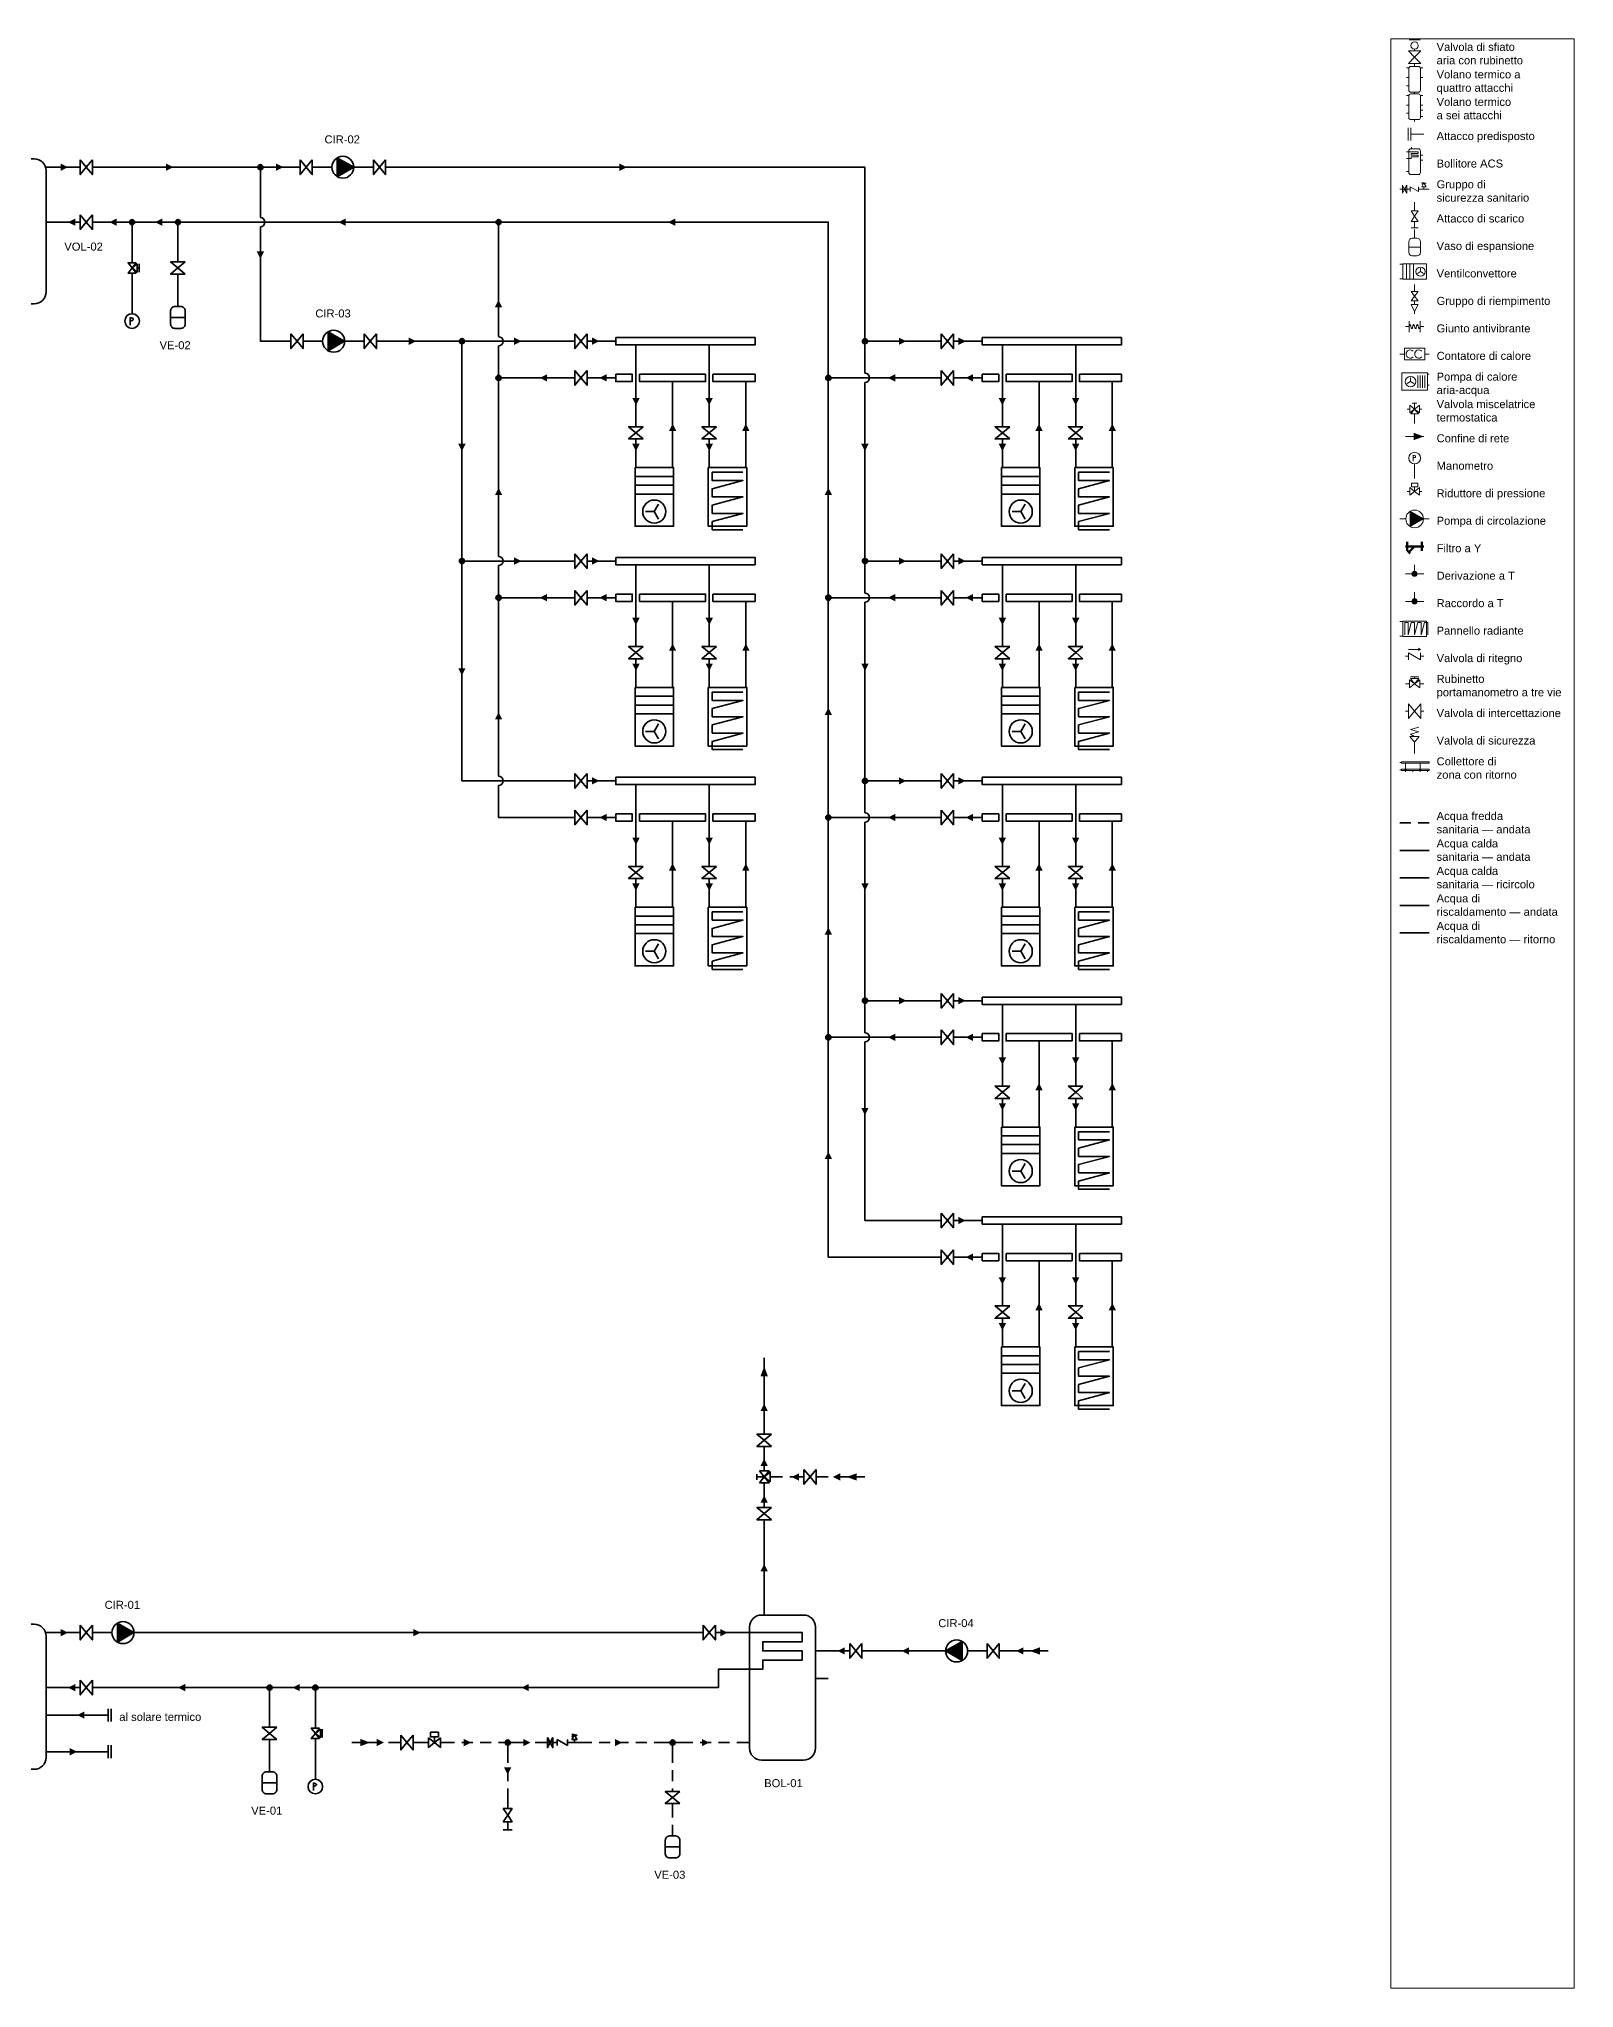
# Model space of a CAD drawing. Header units: millimetres. Extents: x 10 to 831, y 46 to 578.
# Drawn here: x 412 to 831, y 46 to 578 of the extents above; entities that cross this region are included whole.
import ezdxf

# ---------------------------------------------------------------- set-up
doc = ezdxf.new("R2010")
doc.units = ezdxf.units.MM
doc.linetypes.add('NOVEC_TRATTO_3_2', pattern=[5, 3, -2])
for name, color, linetype, lineweight in [('M-ANNO-IDEN', 7, 'Continuous', 18), ('M-ANNO-LEGN', 7, 'Continuous', 18), ('M-DIAG-EQPM', 7, 'Continuous', 35)]:
    doc.layers.add(name, color=color, linetype=linetype, lineweight=lineweight)
for name, color, linetype, lineweight, true_color in [('M-HWTR-RETN', 142, 'Continuous', 35, 0x2471a3), ('M-HWTR-SPLY', 22, 'Continuous', 35, 0xc0392b), ('P-DOMW-CPIP', 161, 'NOVEC_TRATTO_3_2', 35, 0x5dade2), ('P-DOMW-HPIP', 30, 'Continuous', 35, 0xd68910), ('P-DOMW-RPIP', 123, 'Continuous', 35, 0x58d68d)]:
    doc.layers.add(name, color=color, linetype=linetype, lineweight=lineweight, true_color=true_color)
doc.styles.add('NOVEC_ARIAL', font='arial.ttf')

# ---------------------------------------------------------------- blocks, each defined once
blk = doc.blocks.new('NoveC_FlowArrow')
h = blk.add_hatch(color=0)
h.dxf.hatch_style = 1
h.paths.add_polyline_path([(0, 0), (-2, 1), (-2, -1)])
blk = doc.blocks.new('NoveC_CappedConnection')
at = {"color": 0, "linetype": 'Continuous', "lineweight": -2}
for p, q in [((0.75, -0.75), (0.75, -4.25)), ((1.5, -0.75), (1.5, -4.25)), ((1.5, -2.5), (5, -2.5))]:
    blk.add_line(p, q, dxfattribs=at)
blk = doc.blocks.new('NoveC_NetworkBoundary')
at = {"color": 0, "linetype": 'Continuous', "lineweight": -2}
blk.add_line((0, -2.5), (5, -2.5), dxfattribs=at)
blk = doc.blocks.new('NoveC_ZoneManifoldPair')
at = {"color": 0, "linetype": 'Continuous', "lineweight": -2}
for p, q in [((0, -2.5), (2, -2.5)), ((7.5, -3.5), (7.5, -15)), ((27.5, -3.5), (27.5, -15)), ((0, -12.5), (2, -12.5)), ((17.5, -13.5), (17.5, -15)), ((37.5, -13.5), (37.5, -15))]:
    blk.add_line(p, q, dxfattribs=at)
for points in [[(2, -1.5), (40, -1.5), (40, -3.5), (2, -3.5)], [(2, -11.5), (6.5, -11.5), (6.5, -13.5), (2, -13.5)], [(8.5, -11.5), (26.5, -11.5), (26.5, -13.5), (8.5, -13.5)], [(28.5, -11.5), (40, -11.5), (40, -13.5), (28.5, -13.5)]]:
    blk.add_lwpolyline(points, close=True, dxfattribs=at)
blk = doc.blocks.new('NoveC_FanCoil')
at = {"color": 0, "linetype": 'Continuous', "lineweight": -2}
for p, q in [((0, -2.5), (2, -2.5)), ((4.4, -2.25), (4.4, -12.75)), ((6.8, -2.25), (6.8, -12.75)), ((9.2, -2.25), (9.2, -12.75)), ((14, -7.5), (14, -5.1375)), ((14, -7.5), (11.9525, -8.697)), ((14, -7.5), (16.0475, -8.697)), ((0, -12.5), (2, -12.5))]:
    blk.add_line(p, q, dxfattribs=at)
blk.add_lwpolyline([(2, -2.25), (18, -2.25), (18, -12.75), (2, -12.75)], close=True, dxfattribs=at)
blk.add_circle((14, -7.5), 3.15, dxfattribs=at)
blk = doc.blocks.new('NoveC_MixingValveThermostatic')
at = {"color": 0, "linetype": 'Continuous', "lineweight": -2}
for p, q in [((0, -5), (0.85, -5)), ((1.7, -3), (3.3, -3)), ((2.5, -5), (2.5, -3)), ((4.15, -5), (5, -5)), ((2.5, -6.65), (2.5, -10))]:
    blk.add_line(p, q, dxfattribs=at)
for points in [[(0.85, -3.68), (0.85, -6.32), (2.5, -5)], [(1.18, -6.65), (3.82, -6.65), (2.5, -5)], [(4.15, -3.68), (4.15, -6.32), (2.5, -5)]]:
    blk.add_lwpolyline(points, close=True, dxfattribs=at)
blk = doc.blocks.new('NoveC_UnderfloorPanel')
at = {"color": 0, "linetype": 'Continuous', "lineweight": -2}
for p, q in [((0, -2.5), (2, -2.5)), ((0, -12.5), (2, -12.5))]:
    blk.add_line(p, q, dxfattribs=at)
blk.add_lwpolyline([(2, -2.25), (18, -2.25), (18, -12.75), (2, -12.75)], close=True, dxfattribs=at)
blk.add_lwpolyline([(3.28, -11.7), (3.28, -3.3), (5.52, -3.3), (5.52, -11.7), (7.76, -3.3), (10, -3.3), (10, -11.7), (12.24, -3.3), (14.48, -3.3), (14.48, -11.7), (16.72, -3.3), (18.96, -3.3), (18.96, -11.7)], dxfattribs=at)
blk = doc.blocks.new('NoveC_TeeBranch')
at = {"linetype": 'Continuous', "lineweight": -2}
h = blk.add_hatch(color=0, dxfattribs=at)
h.dxf.hatch_style = 1
h.paths.add_polyline_path([(1.8, -2.5, 1), (3.2, -2.5, 1)])
at = {"color": 0, "linetype": 'Continuous', "lineweight": -2}
for p, q in [((2.5, 0), (2.5, -2.5)), ((0, -2.5), (5, -2.5))]:
    blk.add_line(p, q, dxfattribs=at)
blk.add_circle((2.5, -2.5), 0.7, dxfattribs=at)
blk = doc.blocks.new('NoveC_DrainConnection')
at = {"color": 0, "linetype": 'Continuous', "lineweight": -2}
for p, q in [((2.5, 0), (2.5, -3)), ((1.3, -8.8), (3.7, -8.8)), ((2.5, -6.6), (2.5, -8.8))]:
    blk.add_line(p, q, dxfattribs=at)
for points in [[(1.3, -3), (3.7, -3), (2.5, -4.8)], [(1.3, -6.6), (3.7, -6.6), (2.5, -4.8)]]:
    blk.add_lwpolyline(points, close=True, dxfattribs=at)
blk = doc.blocks.new('NoveC_ExpansionConnection')
at = {"color": 0, "linetype": 'Continuous', "lineweight": -2}
for p, q in [((2.5, 0), (2.5, -3)), ((0.5, -6), (4.5, -6))]:
    blk.add_line(p, q, dxfattribs=at)
blk.add_lwpolyline([(1.7, -3), (3.3, -3, -0.414214), (4.5, -4.2), (4.5, -7.8, -0.414214), (3.3, -9), (1.7, -9, -0.414214), (0.5, -7.8), (0.5, -4.2, -0.414214)], format="xyb", close=True, dxfattribs=at)
blk = doc.blocks.new('NoveC_DhwCylinder')
at = {"color": 0, "linetype": 'Continuous', "lineweight": -2}
for p, q in [((7.5, 0), (7.5, -2.7)), ((25, -12.5), (21.5, -12.5)), ((25, -20), (21.5, -20)), ((0, -37.5), (3.5, -37.5))]:
    blk.add_line(p, q, dxfattribs=at)
blk.add_lwpolyline([(6.74, -2.7), (18.26, -2.7, -0.414214), (21.5, -5.94), (21.5, -39.06, -0.414214), (18.26, -42.3), (6.74, -42.3, -0.414214), (3.5, -39.06), (3.5, -5.94, -0.414214)], format="xyb", close=True, dxfattribs=at)
blk.add_lwpolyline([(0, -7.5), (7.1, -7.5), (17.9, -7.5), (17.9, -10), (7.1, -10), (7.1, -12.5), (17.9, -12.5), (17.9, -15), (7.1, -15), (7.1, -17.5), (0, -17.5)], dxfattribs=at)
blk = doc.blocks.new('NoveC_BufferSixPort')
at = {"color": 0, "linetype": 'Continuous', "lineweight": -2}
for p, q in [((12.5, 0), (12.5, -2.7)), ((0, -5), (3.5, -5)), ((25, -5), (21.5, -5)), ((0, -20), (3.5, -20)), ((25, -20), (21.5, -20)), ((25, -27.5), (21.5, -27.5)), ((0, -32.5), (3.5, -32.5)), ((12.5, -45), (12.5, -42.3)), ((25, -37.5), (21.5, -37.5))]:
    blk.add_line(p, q, dxfattribs=at)
blk.add_lwpolyline([(6.74, -2.7), (18.26, -2.7, -0.414214), (21.5, -5.94), (21.5, -39.06, -0.414214), (18.26, -42.3), (6.74, -42.3, -0.414214), (3.5, -39.06), (3.5, -5.94, -0.414214)], format="xyb", close=True, dxfattribs=at)
blk = doc.blocks.new('NoveC_BufferFourPort')
at = {"color": 0, "linetype": 'Continuous', "lineweight": -2}
for p, q in [((12.5, 0), (12.5, -2.7)), ((0, -5), (3.5, -5)), ((25, -5), (21.5, -5)), ((0, -20), (3.5, -20)), ((25, -20), (21.5, -20)), ((0, -32.5), (3.5, -32.5)), ((12.5, -45), (12.5, -42.3))]:
    blk.add_line(p, q, dxfattribs=at)
blk.add_lwpolyline([(6.74, -2.7), (18.26, -2.7, -0.414214), (21.5, -5.94), (21.5, -39.06, -0.414214), (18.26, -42.3), (6.74, -42.3, -0.414214), (3.5, -39.06), (3.5, -5.94, -0.414214)], format="xyb", close=True, dxfattribs=at)
blk = doc.blocks.new('NoveC_PressureGauge')
at = {"color": 0, "linetype": 'Continuous', "lineweight": -2}
blk.add_line((2.5, -10), (2.5, -5), dxfattribs=at)
blk.add_circle((2.5, -3), 2, dxfattribs=at)
blk = doc.blocks.new('NoveC_PressureGauge_Lettera')
at = {"color": 0, "linetype": 'Continuous', "lineweight": -2}
blk.add_line((-0.5, 1), (-0.5, -1.1), dxfattribs=at)
blk.add_lwpolyline([(-0.5, 1), (-0.24, 0.92), (-0.03, 0.83), (0.14, 0.75), (0.26, 0.67), (0.33, 0.58), (0.35, 0.5), (0.33, 0.42), (0.26, 0.33), (0.14, 0.25), (-0.03, 0.17), (-0.24, 0.08), (-0.5, 0)], dxfattribs=at)
blk = doc.blocks.new('NoveC_TeeJunction')
at = {"linetype": 'Continuous', "lineweight": -2}
h = blk.add_hatch(color=0, dxfattribs=at)
h.dxf.hatch_style = 1
h.paths.add_polyline_path([(1.8, -2.5, 1), (3.2, -2.5, 1)])
at = {"color": 0, "linetype": 'Continuous', "lineweight": -2}
for p, q in [((2.5, 0), (2.5, -2.5)), ((0, -2.5), (5, -2.5))]:
    blk.add_line(p, q, dxfattribs=at)
blk.add_circle((2.5, -2.5), 0.7, dxfattribs=at)
blk = doc.blocks.new('NoveC_ValveIsolation')
at = {"color": 0, "linetype": 'Continuous', "lineweight": -2}
for p, q in [((0, -2.5), (0.8333, -2.5)), ((4.1667, -2.5), (5, -2.5))]:
    blk.add_line(p, q, dxfattribs=at)
for points in [[(0.8333, -0.5), (0.8333, -4.5), (2.5, -2.5)], [(4.1667, -0.5), (4.1667, -4.5), (2.5, -2.5)]]:
    blk.add_lwpolyline(points, close=True, dxfattribs=at)
blk = doc.blocks.new('NoveC_ValveGaugeCock3way')
at = {"color": 0, "linetype": 'Continuous', "lineweight": -2}
for p, q in [((0, -2.5), (1.1, -2.5)), ((1.38, -0.6), (3.62, -0.6)), ((2.5, -1.1), (2.5, -0.6)), ((3.9, -2.5), (5, -2.5))]:
    blk.add_line(p, q, dxfattribs=at)
for points in [[(1.1, -1.38), (1.1, -3.62), (2.5, -2.5)], [(1.38, -1.1), (3.62, -1.1), (2.5, -2.5)], [(3.9, -1.38), (3.9, -3.62), (2.5, -2.5)]]:
    blk.add_lwpolyline(points, close=True, dxfattribs=at)
blk = doc.blocks.new('NoveC_PumpCirculator')
at = {"linetype": 'Continuous', "lineweight": -2}
h = blk.add_hatch(color=0, dxfattribs=at)
h.dxf.hatch_style = 1
h.paths.add_polyline_path([(3.5, -2.402), (3.5, -7.598), (8, -5)])
at = {"color": 0, "linetype": 'Continuous', "lineweight": -2}
for p, q in [((0, -5), (2, -5)), ((8, -5), (10, -5))]:
    blk.add_line(p, q, dxfattribs=at)
blk.add_lwpolyline([(3.5, -2.402), (3.5, -7.598), (8, -5)], close=True, dxfattribs=at)
blk.add_circle((5, -5), 3, dxfattribs=at)
blk = doc.blocks.new('NoveC_PressureReducer')
at = {"color": 0, "linetype": 'Continuous', "lineweight": -2}
for p, q in [((0, -5), (0.85, -5)), ((2.5, -5), (2.5, -3.4)), ((4.15, -5), (5, -5))]:
    blk.add_line(p, q, dxfattribs=at)
for points in [[(0.85, -3.68), (0.85, -6.32), (2.5, -5)], [(1.4, -2.2), (3.6, -2.2), (3.6, -3.4), (1.4, -3.4)], [(4.15, -3.68), (4.15, -6.32), (2.5, -5)]]:
    blk.add_lwpolyline(points, close=True, dxfattribs=at)
blk = doc.blocks.new('NoveC_DhwSafetyGroup')
at = {"color": 0, "linetype": 'Continuous', "lineweight": -2}
for p, q in [((0, -2.5), (3.5, -2.5)), ((3.5, -1.66), (3.5, -3.34)), ((3.5, -1.66), (6.3, -3.34)), ((6.3, -1.66), (6.3, -3.34)), ((6.3, -2.5), (10, -2.5)), ((8.2, -2.5), (8.2, -1.7))]:
    blk.add_line(p, q, dxfattribs=at)
for points in [[(0.9, -1.1), (0.9, -3.9), (1.6, -2.5)], [(2.3, -1.1), (2.3, -3.9), (1.6, -2.5)], [(7.5, -1.7), (8.9, -1.7), (8.2, -0.3)]]:
    blk.add_lwpolyline(points, close=True, dxfattribs=at)
blk.add_lwpolyline([(8.2, -0.3), (7.5, -0.8), (8.9, -0.5), (7.5, -0.2)], dxfattribs=at)
blk = doc.blocks.new('NoveC_AirVentWithValve')
at = {"color": 0, "linetype": 'Continuous', "lineweight": -2}
for p, q in [((1, -0.525), (4, -0.525)), ((2.5, -3.05), (2.5, -3.525)), ((2.5, -6.975), (2.5, -7.5))]:
    blk.add_line(p, q, dxfattribs=at)
for points in [[(0.8333, -3.525), (4.1667, -3.525), (2.5, -5.25)], [(0.8333, -6.975), (4.1667, -6.975), (2.5, -5.25)]]:
    blk.add_lwpolyline(points, close=True, dxfattribs=at)
blk.add_circle((2.5, -2.05), 1, dxfattribs=at)
blk = doc.blocks.new('NoveC_FillingUnit')
at = {"color": 0, "linetype": 'Continuous', "lineweight": -2}
for p, q in [((2.5, 0), (2.5, -2.4)), ((2.5, -5.6), (2.5, -6.8)), ((2.5, -9.2), (2.5, -10))]:
    blk.add_line(p, q, dxfattribs=at)
for points in [[(1.3, -2.4), (3.7, -2.4), (2.5, -4)], [(1.3, -5.6), (3.7, -5.6), (2.5, -4)], [(1.3, -6.8), (3.7, -6.8), (2.5, -9.2)]]:
    blk.add_lwpolyline(points, close=True, dxfattribs=at)
blk = doc.blocks.new('NoveC_FlexibleJoint')
at = {"color": 0, "linetype": 'Continuous', "lineweight": -2}
for p, q in [((0, -2.5), (1, -2.5)), ((1, -1), (1, -4)), ((4, -1), (4, -4)), ((4, -2.5), (5, -2.5))]:
    blk.add_line(p, q, dxfattribs=at)
blk.add_lwpolyline([(1, -2.5), (1.04, -2.33), (1.08, -2.19), (1.12, -2.09), (1.17, -2.01), (1.21, -1.97), (1.25, -1.95), (1.29, -1.97), (1.33, -2.01), (1.38, -2.09), (1.42, -2.19), (1.46, -2.33), (1.5, -2.5), (1.54, -2.67), (1.58, -2.81), (1.62, -2.91), (1.67, -2.99), (1.71, -3.03), (1.75, -3.05), (1.79, -3.03), (1.83, -2.99), (1.88, -2.91), (1.92, -2.81), (1.96, -2.67), (2, -2.5), (2.04, -2.33), (2.08, -2.19), (2.12, -2.09), (2.17, -2.01), (2.21, -1.97), (2.25, -1.95), (2.29, -1.97), (2.33, -2.01), (2.38, -2.09), (2.42, -2.19), (2.46, -2.33), (2.5, -2.5), (2.54, -2.67), (2.58, -2.81), (2.62, -2.91), (2.67, -2.99), (2.71, -3.03), (2.75, -3.05), (2.79, -3.03), (2.83, -2.99), (2.88, -2.91), (2.92, -2.81), (2.96, -2.67), (3, -2.5), (3.04, -2.33), (3.08, -2.19), (3.12, -2.09), (3.17, -2.01), (3.21, -1.97), (3.25, -1.95), (3.29, -1.97), (3.33, -2.01), (3.38, -2.09), (3.42, -2.19), (3.46, -2.33), (3.5, -2.5), (3.54, -2.67), (3.58, -2.81), (3.62, -2.91), (3.67, -2.99), (3.71, -3.03), (3.75, -3.05), (3.79, -3.03), (3.83, -2.99), (3.88, -2.91), (3.92, -2.81), (3.96, -2.67), (4, -2.5)], dxfattribs=at)
blk = doc.blocks.new('NoveC_HeatMeter')
at = {"color": 0, "linetype": 'Continuous', "lineweight": -2}
for p, q in [((0, -2.5), (1.5, -2.5)), ((8.5, -2.5), (10, -2.5))]:
    blk.add_line(p, q, dxfattribs=at)
blk.add_lwpolyline([(1.5, -0.5), (8.5, -0.5), (8.5, -4.5), (1.5, -4.5)], close=True, dxfattribs=at)
blk = doc.blocks.new('NoveC_HeatMeter_Sigla')
at = {"color": 0, "linetype": 'Continuous', "lineweight": -2}
for points in [[(-0.49, 0.98, 2.448775), (-0.49, -0.98)], [(2.45, 0.98, 2.448775), (2.45, -0.98)]]:
    blk.add_lwpolyline(points, format="xyb", dxfattribs=at)
blk = doc.blocks.new('NoveC_HeatPumpAirWater')
at = {"color": 0, "linetype": 'Continuous', "lineweight": -2}
for p, q in [((14.368, -15), (9.688, -17.736)), ((14.368, -15), (14.368, -9.6)), ((14.368, -15), (19.048, -17.736)), ((24.224, -6.6), (24.224, -23.4)), ((27.392, -6.6), (27.392, -23.4)), ((30.56, -6.6), (30.56, -23.4)), ((33.728, -6.6), (33.728, -23.4)), ((40, -5), (37.6, -5)), ((40, -20), (37.6, -20))]:
    blk.add_line(p, q, dxfattribs=at)
blk.add_lwpolyline([(2.4, -3), (37.6, -3), (37.6, -27), (2.4, -27)], close=True, dxfattribs=at)
blk.add_circle((14.368, -15), 7.2, dxfattribs=at)
blk = doc.blocks.new('NoveC_Strainer')
at = {"color": 0, "linetype": 'Continuous', "lineweight": -2}
for p, q in [((0, -2.5), (5, -2.5)), ((0.5, -1.25), (0.5, -3.75)), ((0.5464, -3.7464), (1.2536, -4.4536)), ((2.5, -2.5), (0.9, -4.1)), ((4.5, -1.25), (4.5, -3.75))]:
    blk.add_line(p, q, dxfattribs=at)
blk = doc.blocks.new('NoveC_ValveCheck')
at = {"color": 0, "linetype": 'Continuous', "lineweight": -2}
for p, q in [((0, -2.5), (0.85, -2.5)), ((0.85, -0.6), (4.15, -0.6)), ((0.85, -1.51), (0.85, -3.49)), ((0.85, -1.51), (4.15, -3.49)), ((4.15, -0.6), (3.55, -0.3)), ((4.15, -0.6), (3.55, -0.9)), ((4.15, -1.51), (4.15, -3.49)), ((4.15, -2.5), (5, -2.5))]:
    blk.add_line(p, q, dxfattribs=at)
blk = doc.blocks.new('NoveC_ValveSafety')
at = {"color": 0, "linetype": 'Continuous', "lineweight": -2}
blk.add_line((2.5, -10), (2.5, -6.2), dxfattribs=at)
blk.add_lwpolyline([(0.9, -4.2), (4.1, -4.2), (2.5, -6.2)], close=True, dxfattribs=at)
blk.add_lwpolyline([(2.5, -4.2), (1.1, -3.4), (3.9, -2.6), (1.1, -1.8), (3.9, -1)], dxfattribs=at)

msp = doc.modelspace()

# ---------------------------------------------------------------- linework, layer by layer
at = {"layer": 'M-ANNO-LEGN', "color": 161, "linetype": 'NOVEC_TRATTO_3_2', "lineweight": 35, "true_color": 0x5dade2}
msp.add_line((783.5, 364), (791.5, 364), dxfattribs=at)
at = {"layer": 'M-ANNO-LEGN', "color": 30, "linetype": 'Continuous', "lineweight": 35, "true_color": 0xd68910}
msp.add_line((783.5, 356.5), (791.5, 356.5), dxfattribs=at)
at = {"layer": 'M-ANNO-LEGN', "color": 123, "linetype": 'Continuous', "lineweight": 35, "true_color": 0x58d68d}
msp.add_line((783.5, 349), (791.5, 349), dxfattribs=at)
at = {"layer": 'M-ANNO-LEGN', "color": 22, "linetype": 'Continuous', "lineweight": 35, "true_color": 0xc0392b}
msp.add_line((783.5, 341.5), (791.5, 341.5), dxfattribs=at)
at = {"layer": 'M-ANNO-LEGN', "color": 142, "linetype": 'Continuous', "lineweight": 35, "true_color": 0x2471a3}
msp.add_line((783.5, 334), (791.5, 334), dxfattribs=at)
at = {"layer": 'M-ANNO-LEGN'}
msp.add_lwpolyline([(781, 578), (831, 578), (831, 46), (781, 46)], close=True, dxfattribs=at)
at = {"layer": 'M-HWTR-RETN', "flags": 128}
for points in [[(422.5, 528), (417.5, 528)], [(435, 528), (427.5, 528)], [(447.5, 528), (440, 528)], [(535, 528), (452.5, 528)], [(627.5, 488), (627.5, 528), (540, 528)], [(437.5, 525.5), (437.5, 518)], [(450, 525.5), (450, 518)], [(537.5, 496.75), (537.5, 525.5)], [(437.5, 513), (437.5, 508)], [(450, 513), (450, 508)], [(537.5, 488), (537.5, 494.25)], [(557.5, 485.5), (540, 485.5)], [(567.5, 485.5), (562.5, 485.5)], [(657.5, 485.5), (630, 485.5)], [(667.5, 485.5), (662.5, 485.5)], [(537.5, 436.75), (537.5, 483)], [(585, 463), (585, 483)], [(605, 463), (605, 483)], [(627.5, 428), (627.5, 483)], [(685, 463), (685, 483)], [(705, 463), (705, 483)], [(537.5, 428), (537.5, 434.25)], [(537.5, 376.75), (537.5, 423)], [(557.5, 425.5), (540, 425.5)], [(567.5, 425.5), (562.5, 425.5)], [(585, 403), (585, 423)], [(605, 403), (605, 423)], [(627.5, 368), (627.5, 423)], [(657.5, 425.5), (630, 425.5)], [(667.5, 425.5), (662.5, 425.5)], [(685, 403), (685, 423)], [(705, 403), (705, 423)], [(557.5, 365.5), (537.5, 365.5), (537.5, 374.25)], [(567.5, 365.5), (562.5, 365.5)], [(585, 343), (585, 363)], [(605, 343), (605, 363)], [(627.5, 308), (627.5, 363)], [(657.5, 365.5), (630, 365.5)], [(667.5, 365.5), (662.5, 365.5)], [(685, 343), (685, 363)], [(705, 343), (705, 363)], [(657.5, 305.5), (630, 305.5)], [(667.5, 305.5), (662.5, 305.5)], [(657.5, 245.5), (627.5, 245.5), (627.5, 303)], [(685, 283), (685, 303)], [(705, 283), (705, 303)], [(667.5, 245.5), (662.5, 245.5)], [(685, 223), (685, 243)], [(705, 223), (705, 243)], [(602.5, 133), (597.5, 133), (597.5, 128), (490, 128)], [(422.5, 128), (417.5, 128)], [(472.5, 128), (427.5, 128)], [(485, 128), (477.5, 128)], [(475, 125.5), (475, 118)], [(487.5, 125.5), (487.5, 118)], [(475, 113), (475, 108)], [(487.5, 113), (487.5, 108)], [(417.5, 110.5), (427.5, 110.5)]]:
    msp.add_lwpolyline(points, dxfattribs=at)
at = {"layer": 'M-HWTR-RETN', "linetype": 'Continuous'}
for centre in [(537.5, 495.5), (537.5, 435.5), (537.5, 375.5)]:
    msp.add_arc(centre, 1.25, 270, 90, dxfattribs=at)
at = {"layer": 'M-HWTR-SPLY', "flags": 128}
for points in [[(417.5, 543), (422.5, 543)], [(427.5, 543), (470, 543)], [(475, 543), (482.5, 543)], [(487.5, 543), (490, 543)], [(500, 543), (502.5, 543)], [(507.5, 543), (637.5, 543), (637.5, 498)], [(472.5, 540.5), (472.5, 529.25)], [(472.5, 526.75), (472.5, 495.5), (480, 495.5)], [(485, 495.5), (487.5, 495.5)], [(497.5, 495.5), (500, 495.5)], [(505, 495.5), (525, 495.5)], [(530, 495.5), (557.5, 495.5)], [(562.5, 495.5), (567.5, 495.5)], [(640, 495.5), (657.5, 495.5)], [(662.5, 495.5), (667.5, 495.5)], [(527.5, 493), (527.5, 438)], [(637.5, 493), (637.5, 486.75)], [(637.5, 484.25), (637.5, 438)], [(575, 483), (575, 473)], [(595, 483), (595, 473)], [(675, 483), (675, 473)], [(695, 483), (695, 473)], [(575, 468), (575, 463)], [(595, 468), (595, 463)], [(675, 468), (675, 463)], [(695, 468), (695, 463)], [(527.5, 433), (527.5, 375.5), (557.5, 375.5)], [(530, 435.5), (557.5, 435.5)], [(562.5, 435.5), (567.5, 435.5)], [(637.5, 433), (637.5, 426.75)], [(640, 435.5), (657.5, 435.5)], [(662.5, 435.5), (667.5, 435.5)], [(575, 423), (575, 413)], [(595, 423), (595, 413)], [(637.5, 424.25), (637.5, 378)], [(675, 423), (675, 413)], [(695, 423), (695, 413)], [(575, 408), (575, 403)], [(595, 408), (595, 403)], [(675, 408), (675, 403)], [(695, 408), (695, 403)], [(562.5, 375.5), (567.5, 375.5)], [(637.5, 373), (637.5, 366.75)], [(640, 375.5), (657.5, 375.5)], [(662.5, 375.5), (667.5, 375.5)], [(575, 363), (575, 353)], [(595, 363), (595, 353)], [(637.5, 364.25), (637.5, 318)], [(675, 363), (675, 353)], [(695, 363), (695, 353)], [(575, 348), (575, 343)], [(595, 348), (595, 343)], [(675, 348), (675, 343)], [(695, 348), (695, 343)], [(640, 315.5), (657.5, 315.5)], [(662.5, 315.5), (667.5, 315.5)], [(637.5, 313), (637.5, 306.75)], [(637.5, 304.25), (637.5, 255.5), (657.5, 255.5)], [(675, 303), (675, 293)], [(695, 303), (695, 293)], [(675, 288), (675, 283)], [(695, 288), (695, 283)], [(662.5, 255.5), (667.5, 255.5)], [(675, 243), (675, 233)], [(695, 243), (695, 233)], [(675, 228), (675, 223)], [(695, 228), (695, 223)], [(417.5, 143), (422.5, 143)], [(427.5, 143), (430, 143)], [(440, 143), (592.5, 143)], [(597.5, 143), (602.5, 143)], [(427.5, 120.5), (417.5, 120.5)]]:
    msp.add_lwpolyline(points, dxfattribs=at)
at = {"layer": 'M-HWTR-SPLY', "linetype": 'Continuous'}
for centre in [(472.5, 528), (637.5, 485.5), (637.5, 425.5), (637.5, 365.5), (637.5, 305.5)]:
    msp.add_arc(centre, 1.25, 270, 90, dxfattribs=at)
at = {"layer": 'P-DOMW-CPIP', "flags": 128}
for points in [[(620, 185.5), (615, 185.5)], [(632.5, 185.5), (625, 185.5)], [(502.5, 113), (510, 113)], [(515, 113), (517.5, 113)], [(522.5, 113), (537.5, 113)], [(542.5, 113), (550, 113)], [(560, 113), (582.5, 113)], [(587.5, 113), (602.5, 113)], [(540, 110.5), (540, 98)], [(585, 110.5), (585, 100.5)], [(585, 95.5), (585, 90.5)]]:
    msp.add_lwpolyline(points, dxfattribs=at)
at = {"layer": 'P-DOMW-HPIP', "flags": 128}
for points in [[(610, 198), (610, 213)], [(610, 188), (610, 193)], [(610, 178), (610, 183)], [(610, 150.5), (610, 173)]]:
    msp.add_lwpolyline(points, dxfattribs=at)
at = {"layer": 'P-DOMW-RPIP', "flags": 128}
for points in [[(632.5, 138), (627.5, 138)], [(657.5, 138), (637.5, 138)], [(670, 138), (667.5, 138)], [(682.5, 138), (675, 138)]]:
    msp.add_lwpolyline(points, dxfattribs=at)

# ---------------------------------------------------------------- block references
at = {"layer": 'M-ANNO-LEGN', "lineweight": 18}
for name, p in [('NoveC_AirVentWithValve', (785, 578.25)), ('NoveC_CappedConnection', (785, 554.5)), ('NoveC_FlexibleJoint', (785, 502)), ('NoveC_NetworkBoundary', (785, 472)), ('NoveC_TeeBranch', (785, 434.5)), ('NoveC_TeeJunction', (785, 427)), ('NoveC_ValveCheck', (785, 412)), ('NoveC_ValveGaugeCock3way', (785, 404.5)), ('NoveC_ValveIsolation', (785, 397))]:
    msp.add_blockref(name, p, dxfattribs=at)
for name, p, xscale, yscale in [('NoveC_BufferFourPort', (785.27778, 571), 0.17777777777777778, 0.17777777777777778), ('NoveC_BufferSixPort', (785.27778, 563.5), 0.17777777777777778, 0.17777777777777778), ('NoveC_DhwCylinder', (785.27778, 548.5), 0.17777777777777778, 0.17777777777777778), ('NoveC_DhwSafetyGroup', (783.5, 539), 0.8, 0.8), ('NoveC_DrainConnection', (785.5, 533.5), 0.8, 0.8), ('NoveC_ExpansionConnection', (785.5, 526), 0.8, 0.8), ('NoveC_FanCoil', (783.5, 517.5), 0.4, 0.4), ('NoveC_FillingUnit', (785.5, 511), 0.8, 0.8), ('NoveC_HeatMeter', (783.5, 494), 0.8, 0.8), ('NoveC_HeatMeter_Sigla', (787.5, 492), 0.8, 0.8), ('NoveC_HeatPumpAirWater', (783.5, 487.5), 0.2, 0.2), ('NoveC_MixingValveThermostatic', (785.5, 481), 0.8, 0.8), ('NoveC_PressureGauge', (785.5, 466), 0.8, 0.8), ('NoveC_PressureGauge_Lettera', (787.5, 463.6), 0.8, 0.8), ('NoveC_PressureReducer', (785.5, 458.5), 0.8, 0.8), ('NoveC_PumpCirculator', (783.5, 451), 0.8, 0.8), ('NoveC_UnderfloorPanel', (783.5, 420), 0.4, 0.4), ('NoveC_ValveSafety', (785.5, 391), 0.8, 0.8), ('NoveC_ZoneManifoldPair', (783.5, 381), 0.2, 0.2)]:
    msp.add_blockref(name, p, dxfattribs=dict(at, xscale=xscale, yscale=yscale))
at = {"layer": 'M-ANNO-LEGN', "lineweight": 50}
msp.add_blockref('NoveC_Strainer', (785, 442), dxfattribs=at)
at = {"layer": 'M-DIAG-EQPM'}
for name, p in [('NoveC_BufferFourPort', (392.5, 548)), ('NoveC_ValveIsolation', (422.5, 545.5)), ('NoveC_ValveIsolation', (482.5, 545.5)), ('NoveC_PumpCirculator', (490, 548)), ('NoveC_ValveIsolation', (502.5, 545.5)), ('NoveC_ValveIsolation', (422.5, 530.5)), ('NoveC_ExpansionConnection', (447.5, 508)), ('NoveC_PressureGauge_Lettera', (437.5, 501)), ('NoveC_ValveIsolation', (480, 498)), ('NoveC_PumpCirculator', (487.5, 500.5)), ('NoveC_ValveIsolation', (500, 498)), ('NoveC_ValveIsolation', (557.5, 498)), ('NoveC_ZoneManifoldPair', (567.5, 498)), ('NoveC_ValveIsolation', (657.5, 498)), ('NoveC_ZoneManifoldPair', (667.5, 498)), ('NoveC_ValveIsolation', (557.5, 488)), ('NoveC_ValveIsolation', (657.5, 488)), ('NoveC_ValveIsolation', (557.5, 438)), ('NoveC_ZoneManifoldPair', (567.5, 438)), ('NoveC_ValveIsolation', (657.5, 438)), ('NoveC_ZoneManifoldPair', (667.5, 438)), ('NoveC_ValveIsolation', (557.5, 428)), ('NoveC_ValveIsolation', (657.5, 428)), ('NoveC_ValveIsolation', (557.5, 378)), ('NoveC_ZoneManifoldPair', (567.5, 378)), ('NoveC_ValveIsolation', (657.5, 378)), ('NoveC_ZoneManifoldPair', (667.5, 378)), ('NoveC_ValveIsolation', (557.5, 368)), ('NoveC_ValveIsolation', (657.5, 368)), ('NoveC_ValveIsolation', (657.5, 318)), ('NoveC_ZoneManifoldPair', (667.5, 318)), ('NoveC_ValveIsolation', (657.5, 308)), ('NoveC_ValveIsolation', (657.5, 258)), ('NoveC_ZoneManifoldPair', (667.5, 258)), ('NoveC_ValveIsolation', (657.5, 248)), ('NoveC_ValveIsolation', (620, 188)), ('NoveC_DhwCylinder', (602.5, 150.5)), ('NoveC_BufferSixPort', (392.5, 148)), ('NoveC_ValveIsolation', (422.5, 145.5)), ('NoveC_PumpCirculator', (430, 148)), ('NoveC_ValveIsolation', (592.5, 145.5)), ('NoveC_ValveIsolation', (632.5, 140.5)), ('NoveC_ValveIsolation', (670, 140.5)), ('NoveC_ValveIsolation', (422.5, 130.5)), ('NoveC_NetworkBoundary', (497.5, 115.5)), ('NoveC_ValveIsolation', (510, 115.5)), ('NoveC_PressureReducer', (517.5, 118)), ('NoveC_DhwSafetyGroup', (550, 115.5)), ('NoveC_ExpansionConnection', (472.5, 108)), ('NoveC_PressureGauge_Lettera', (487.5, 101)), ('NoveC_DrainConnection', (537.5, 98)), ('NoveC_ExpansionConnection', (582.5, 90.5))]:
    msp.add_blockref(name, p, dxfattribs=at)
for name, p, rotation in [('NoveC_TeeJunction', (475, 540.5), 180), ('NoveC_TeeBranch', (440, 525.5), 180), ('NoveC_TeeBranch', (452.5, 525.5), 180), ('NoveC_TeeJunction', (540, 525.5), 180), ('NoveC_ValveGaugeCock3way', (440, 518), 270), ('NoveC_ValveIsolation', (452.5, 518), 270), ('NoveC_PressureGauge', (440, 498), 180), ('NoveC_TeeJunction', (530, 493), 180), ('NoveC_TeeJunction', (640, 498), 270), ('NoveC_TeeJunction', (540, 488), 270), ('NoveC_ValveIsolation', (577.5, 473), 270), ('NoveC_ValveIsolation', (597.5, 473), 270), ('NoveC_ValveIsolation', (677.5, 473), 270), ('NoveC_ValveIsolation', (697.5, 473), 270), ('NoveC_TeeJunction', (530, 438), 270), ('NoveC_TeeJunction', (640, 438), 270), ('NoveC_TeeJunction', (540, 428), 270), ('NoveC_TeeJunction', (630, 428), 270), ('NoveC_ValveIsolation', (577.5, 413), 270), ('NoveC_ValveIsolation', (597.5, 413), 270), ('NoveC_ValveIsolation', (677.5, 413), 270), ('NoveC_ValveIsolation', (697.5, 413), 270), ('NoveC_TeeJunction', (640, 378), 270), ('NoveC_TeeJunction', (630, 368), 270), ('NoveC_ValveIsolation', (577.5, 353), 270), ('NoveC_ValveIsolation', (597.5, 353), 270), ('NoveC_ValveIsolation', (677.5, 353), 270), ('NoveC_ValveIsolation', (697.5, 353), 270), ('NoveC_TeeJunction', (640, 318), 270), ('NoveC_TeeJunction', (630, 308), 270), ('NoveC_ValveIsolation', (677.5, 293), 270), ('NoveC_ValveIsolation', (697.5, 293), 270), ('NoveC_ValveIsolation', (677.5, 233), 270), ('NoveC_ValveIsolation', (697.5, 233), 270), ('NoveC_NetworkBoundary', (612.5, 218), 270), ('NoveC_ValveIsolation', (612.5, 198), 270), ('NoveC_MixingValveThermostatic', (605, 183), 90), ('NoveC_ValveIsolation', (612.5, 178), 270), ('NoveC_TeeBranch', (477.5, 125.5), 180), ('NoveC_TeeBranch', (490, 125.5), 180), ('NoveC_ValveIsolation', (477.5, 118), 270), ('NoveC_ValveGaugeCock3way', (490, 118), 270), ('NoveC_TeeBranch', (542.5, 110.5), 180), ('NoveC_TeeBranch', (587.5, 110.5), 180), ('NoveC_PressureGauge', (490, 98), 180), ('NoveC_ValveIsolation', (587.5, 100.5), 270)]:
    msp.add_blockref(name, p, dxfattribs=dict(at, rotation=rotation))
for name, p, xscale, rotation in [('NoveC_TeeJunction', (630, 483), -1, 270), ('NoveC_FanCoil', (572.5, 463), -1, 90), ('NoveC_UnderfloorPanel', (592.5, 463), -1, 90), ('NoveC_FanCoil', (672.5, 463), -1, 90), ('NoveC_UnderfloorPanel', (692.5, 463), -1, 90), ('NoveC_FanCoil', (572.5, 403), -1, 90), ('NoveC_UnderfloorPanel', (592.5, 403), -1, 90), ('NoveC_FanCoil', (672.5, 403), -1, 90), ('NoveC_UnderfloorPanel', (692.5, 403), -1, 90), ('NoveC_FanCoil', (572.5, 343), -1, 90), ('NoveC_UnderfloorPanel', (592.5, 343), -1, 90), ('NoveC_FanCoil', (672.5, 343), -1, 90), ('NoveC_UnderfloorPanel', (692.5, 343), -1, 90), ('NoveC_FanCoil', (672.5, 283), -1, 90), ('NoveC_UnderfloorPanel', (692.5, 283), -1, 90), ('NoveC_FanCoil', (672.5, 223), -1, 90), ('NoveC_UnderfloorPanel', (692.5, 223), -1, 90), ('NoveC_FlowArrow', (610, 215.75), 1.375, 90), ('NoveC_FlowArrow', (632.5, 185.5), 1.375, 180), ('NoveC_FlowArrow', (682.5, 138), 1.375, 180)]:
    msp.add_blockref(name, p, dxfattribs=dict(at, xscale=xscale, rotation=rotation))
for name, p, xscale in [('NoveC_FlowArrow', (790, 469.5), 1.375), ('NoveC_NetworkBoundary', (637.5, 188), -1), ('NoveC_PumpCirculator', (667.5, 143), -1), ('NoveC_NetworkBoundary', (687.5, 140.5), -1), ('NoveC_CappedConnection', (432.5, 123), -1), ('NoveC_CappedConnection', (432.5, 113), -1), ('NoveC_FlowArrow', (502.5, 113), 1.375)]:
    msp.add_blockref(name, p, dxfattribs=dict(at, xscale=xscale))
at = {"layer": 'M-HWTR-RETN'}
for p, rotation in [((420, 528), 180), ((431.25, 528), 180), ((443.75, 528), 180), ((493.75, 528), 180), ((583.75, 528), 180), ((537.5, 506.75), 90), ((548.75, 485.5), 180), ((565, 485.5), 180), ((643.75, 485.5), 180), ((665, 485.5), 180), ((585, 473), 90), ((605, 473), 90), ((685, 473), 90), ((705, 473), 90), ((537.5, 455.5), 90), ((627.5, 455.5), 90), ((548.75, 425.5), 180), ((565, 425.5), 180), ((643.75, 425.5), 180), ((665, 425.5), 180), ((585, 413), 90), ((605, 413), 90), ((685, 413), 90), ((705, 413), 90), ((537.5, 394.25), 90), ((627.5, 395.5), 90), ((565, 365.5), 180), ((643.75, 365.5), 180), ((665, 365.5), 180), ((585, 353), 90), ((605, 353), 90), ((685, 353), 90), ((705, 353), 90), ((627.5, 335.5), 90), ((643.75, 305.5), 180), ((665, 305.5), 180), ((685, 293), 90), ((705, 293), 90), ((627.5, 274.25), 90), ((665, 245.5), 180), ((685, 233), 90), ((705, 233), 90), ((420, 128), 180), ((450, 128), 180), ((481.25, 128), 180), ((543.75, 128), 180)]:
    msp.add_blockref('NoveC_FlowArrow', p, dxfattribs=dict(at, rotation=rotation))
msp.add_blockref('NoveC_FlowArrow', (422.5, 110.5), dxfattribs=at)
at = {"layer": 'M-HWTR-SPLY'}
for p in [(420, 543), (448.75, 543), (478.75, 543), (572.5, 543), (515, 495.5), (543.75, 495.5), (565, 495.5), (648.75, 495.5), (665, 495.5), (543.75, 435.5), (565, 435.5), (648.75, 435.5), (665, 435.5), (565, 375.5), (648.75, 375.5), (665, 375.5), (648.75, 315.5), (665, 315.5), (665, 255.5), (420, 143), (516.25, 143), (600, 143)]:
    msp.add_blockref('NoveC_FlowArrow', p, dxfattribs=at)
for p, rotation in [((472.5, 518), 270), ((575, 478), 270), ((595, 478), 270), ((675, 478), 270), ((695, 478), 270), ((527.5, 465.5), 270), ((575, 465.5), 270), ((595, 465.5), 270), ((637.5, 465.5), 270), ((675, 465.5), 270), ((695, 465.5), 270), ((575, 418), 270), ((595, 418), 270), ((675, 418), 270), ((695, 418), 270), ((527.5, 404.25), 270), ((575, 405.5), 270), ((595, 405.5), 270), ((637.5, 405.5), 270), ((675, 405.5), 270), ((695, 405.5), 270), ((575, 358), 270), ((595, 358), 270), ((675, 358), 270), ((695, 358), 270), ((575, 345.5), 270), ((595, 345.5), 270), ((637.5, 345.5), 270), ((675, 345.5), 270), ((695, 345.5), 270), ((675, 298), 270), ((695, 298), 270), ((675, 285.5), 270), ((695, 285.5), 270), ((637.5, 284.25), 270), ((675, 238), 270), ((695, 238), 270), ((675, 225.5), 270), ((695, 225.5), 270), ((422.5, 120.5), 180)]:
    msp.add_blockref('NoveC_FlowArrow', p, dxfattribs=dict(at, rotation=rotation))
at = {"layer": 'P-DOMW-CPIP'}
for p, rotation in [((617.5, 185.5), 180), ((628.75, 185.5), 180), ((540, 104.25), 270)]:
    msp.add_blockref('NoveC_FlowArrow', p, dxfattribs=dict(at, rotation=rotation))
for p in [(506.25, 113), (530, 113), (546.25, 113), (571.25, 113), (595, 113)]:
    msp.add_blockref('NoveC_FlowArrow', p, dxfattribs=at)
at = {"layer": 'P-DOMW-HPIP', "rotation": 90}
for p in [(610, 205.5), (610, 190.5), (610, 180.5), (610, 161.75)]:
    msp.add_blockref('NoveC_FlowArrow', p, dxfattribs=at)
at = {"layer": 'P-DOMW-RPIP', "rotation": 180}
for p in [(630, 138), (647.5, 138), (678.75, 138)]:
    msp.add_blockref('NoveC_FlowArrow', p, dxfattribs=at)

# ---------------------------------------------------------------- texts
at = {"layer": 'M-ANNO-IDEN', "style": 'NOVEC_ARIAL'}
for s, p in [('CIR-02', (490, 549.5)), ('VOL-02', (419, 520.2375)), ('CIR-03', (487.5, 502)), ('VE-02', (445, 493.325)), ('CIR-01', (430, 149.5)), ('CIR-04', (657.5, 144.5)), ('al solare termico', (434, 118.9125)), ('BOL-01', (610, 100.825)), ('VE-01', (470, 93.325)), ('VE-03', (580, 75.825))]:
    msp.add_text(s, height=2.1844, dxfattribs=at).set_placement(p)
at = {"layer": 'M-ANNO-LEGN', "style": 'NOVEC_ARIAL'}
for s, p in [('Valvola di sfiato', (793.5, 574.7381)), ('Volano termico a', (793.5, 567.2381)), ('aria con rubinetto', (793.5, 571.0869)), ('quattro attacchi', (793.5, 563.5869)), ('Volano termico', (793.5, 559.7381)), ('a sei attacchi', (793.5, 556.0869)), ('Attacco predisposto', (793.5, 550.4125)), ('Bollitore ACS', (793.5, 542.9125)), ('Gruppo di', (793.5, 537.2381)), ('sicurezza sanitario', (793.5, 533.5869)), ('Attacco di scarico', (793.5, 527.9125)), ('Vaso di espansione', (793.5, 520.4125)), ('Ventilconvettore', (793.5, 512.9125)), ('Gruppo di riempimento', (793.5, 505.4125)), ('Giunto antivibrante', (793.5, 497.9125)), ('Contatore di calore', (793.5, 490.4125)), ('Pompa di calore', (793.5, 484.7381)), ('Valvola miscelatrice', (793.5, 477.2381)), ('aria-acqua', (793.5, 481.0869)), ('termostatica', (793.5, 473.5869)), ('Confine di rete', (793.5, 467.9125)), ('Manometro', (793.5, 460.4125)), ('Riduttore di pressione', (793.5, 452.9125)), ('Pompa di circolazione', (793.5, 445.4125)), ('Filtro a Y', (793.5, 437.9125)), ('Derivazione a T', (793.5, 430.4125)), ('Raccordo a T', (793.5, 422.9125)), ('Pannello radiante', (793.5, 415.4125)), ('Valvola di ritegno', (793.5, 407.9125)), ('Rubinetto', (793.5, 402.2381)), ('portamanometro a tre vie', (793.5, 398.5869)), ('Valvola di intercettazione', (793.5, 392.9125)), ('Valvola di sicurezza', (793.5, 385.4125)), ('zona con ritorno', (793.5, 376.0869)), ('Collettore di', (793.5, 379.7381)), ('Acqua fredda', (793.5, 364.8256)), ('sanitaria — andata', (793.5, 361.1744)), ('Acqua calda', (793.5, 357.3256)), ('Acqua calda', (793.5, 349.8256)), ('sanitaria — andata', (793.5, 353.6744)), ('sanitaria — ricircolo', (793.5, 346.1744)), ('Acqua di', (793.5, 342.3256)), ('riscaldamento — andata', (793.5, 338.6744)), ('Acqua di', (793.5, 334.8256)), ('riscaldamento — ritorno', (793.5, 331.1744))]:
    msp.add_text(s, height=2.1844, dxfattribs=at).set_placement(p)

doc.saveas('drawing.dxf')
